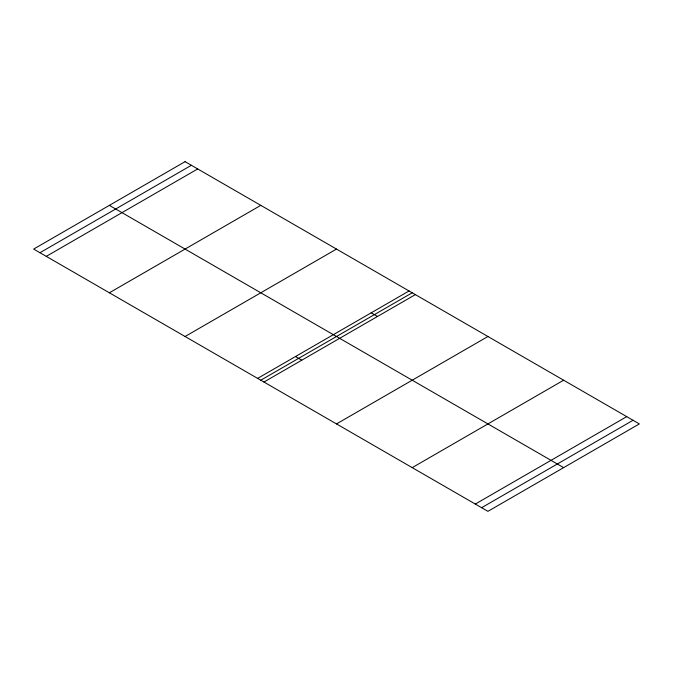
<?xml version="1.0" encoding="UTF-8"?>
<svg xmlns="http://www.w3.org/2000/svg" width="673" height="673" viewBox="0 0 673 673"><rect width="100%" height="100%" fill="white"/><g stroke="black" fill="none" stroke-linecap="round" stroke-linejoin="round"><path stroke-width="1.01" d="M39.959 252.72L191.384 165.297M46.269 256.363L197.694 168.94M109.363 292.789L260.788 205.366M185.075 336.5L336.5 249.077M257.633 378.394L409.058 290.963M260.788 380.211L412.213 292.789M263.942 382.037L415.367 294.606M336.5 423.923L487.925 336.5M412.213 467.634L563.638 380.211M475.306 504.06L626.731 416.637M481.616 507.703L633.041 420.28M371.202 312.819L377.511 316.461M109.363 205.366L563.638 467.634M295.489 356.539L301.798 360.181M185.075 161.655L33.65 249.077L487.925 511.345L639.35 423.923L185.075 161.655"/></g></svg>
